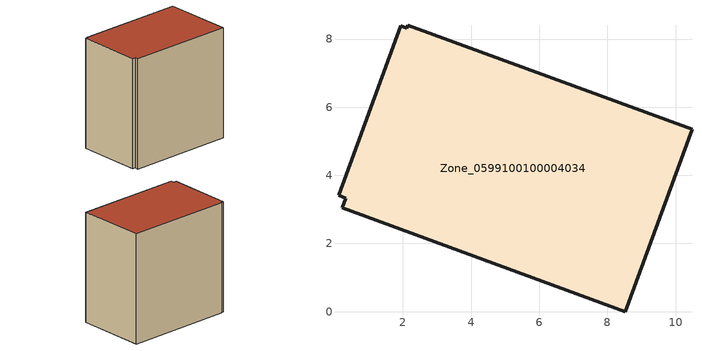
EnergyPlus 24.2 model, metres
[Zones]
Zone_0599100100004034
 floor ground (C_G): 2.11,8.32 2.14,8.4 10.48,5.35 8.52,0 0.21,3.04 0.32,3.33 0.11,3.41 1.93,8.39 z0
 wall outside (C_F): 8.52,0 10.48,5.35 2.14,8.4 2.11,8.32 1.93,8.39 0.11,3.41 0.32,3.33 0.21,3.04 8.52,0 z0:9.16
 roof outside (C_R): 2.14,8.4 2.11,8.32 1.93,8.39 0.11,3.41 0.32,3.33 0.21,3.04 8.52,0 10.48,5.35 z9.16
[BUILDING]
Pand.0599100100004034: North Axis=0; Terrain=City; Loads Convergence Tolerance Value=0.04; Temperature Convergence Tolerance Value=0.4; Solar Distribution=FullExterior; Maximum Number of Warmup Days=25; Minimum Number of Warmup Days=1
[Site:Location]
Rotterdam.The.Hague.AP_ZH_NLD Design_Conditions: Latitude=51.96; Longitude=4.45; Time Zone=1; Elevation=-4.5
[SITE:GROUNDTEMPERATURE:BUILDINGSURFACE]
18, 18, 18, 18, 18, 18, 18, 18, 18, 18, 18, 18
[MATERIAL] Thermal Absorptance=0.9; Solar Absorptance=0.7; Visible Absorptance=0.7
Name | Roughness | Thickness | Conductivity | Density | Specific Heat
G.TI.2006-2014 | MediumSmooth | 0.15 | 0.06 | 540 | 1210
F.TI.2006-2014 | Rough | 0.3 | 0.12 | 1920 | 840
R.TI.2006-2014 | MediumRough | 0.2 | 0.08 | 1500 | 1000
[CONSTRUCTION]
C_G: G.TI.2006-2014
C_F: F.TI.2006-2014
C_R: R.TI.2006-2014
[ZONE]
Zone_0599100100004034: Type=1; Multiplier=1; Ceiling Height=Autocalculate; Volume=Autocalculate; Floor Area=autocalculate; Part of Total Floor Area=Yes
[ZONEINFILTRATION:DESIGNFLOWRATE]
Infil_Zone_0599100100004034: Zone or ZoneList or Space or SpaceList=Zone_0599100100004034; Schedule=AlwaysOn; Design Flow Rate Calculation Method=Flow/Area; Flow Rate per Floor Area=0.0015; Constant Term Coefficient=1; Temperature Term Coefficient=0; Velocity Term Coefficient=0; Velocity Squared Term Coefficient=0
[HVACTEMPLATE:ZONE:IDEALLOADSAIRSYSTEM]
Zone_0599100100004034: Maximum Heating Supply Air Temperature=50; Minimum Cooling Supply Air Temperature=13; Maximum Heating Supply Air Humidity Ratio=0.0156; Minimum Cooling Supply Air Humidity Ratio=0.0077; Heating Limit=NoLimit; Cooling Limit=NoLimit; Dehumidification Control Type=ConstantSensibleHeatRatio; Cooling Sensible Heat Ratio=0.7; Dehumidification Setpoint=60; Humidification Control Type=None; Humidification Setpoint=30; Outdoor Air Method=None; Outdoor Air Flow Rate per Person=0.00944; Outdoor Air Flow Rate per Zone Floor Area=0; Outdoor Air Flow Rate per Zone=0; Demand Controlled Ventilation Type=None; Outdoor Air Economizer Type=NoEconomizer; Heat Recovery Type=None; Sensible Heat Recovery Effectiveness=0.7; Latent Heat Recovery Effectiveness=0.65
[ZONECONTROL:THERMOSTAT]
ThermostatControl_Zone_0599100100004034: Zone or ZoneList=Zone_0599100100004034; Control Type Schedule=DualSetpointControlType; Control 1=Thermostat_Zone_0599100100004034; Temperature Difference Between Cutout And Setpoint=0
[THERMOSTATSETPOINT:DUALSETPOINT]
Thermostat_Zone_0599100100004034: Heating Setpoint Temperature Schedule=HeatingSetpoint_Zone_0599100100004034; Cooling Setpoint Temperature Schedule=CoolingSetpoint_Zone_0599100100004034
[SCHEDULE:COMPACT]
HeatingSetpoint_Zone_0599100100004034: Through: 12/31, For: AllDays, Until: 24:00, 21
CoolingSetpoint_Zone_0599100100004034: Through: 12/31, For: AllDays, Until: 24:00, 24
DualSetpointControlType: Through: 12/31, For: AllDays, Until: 24:00, 4
AlwaysOn: Through: 12/31, For: AllDays, Until: 24:00, 1
